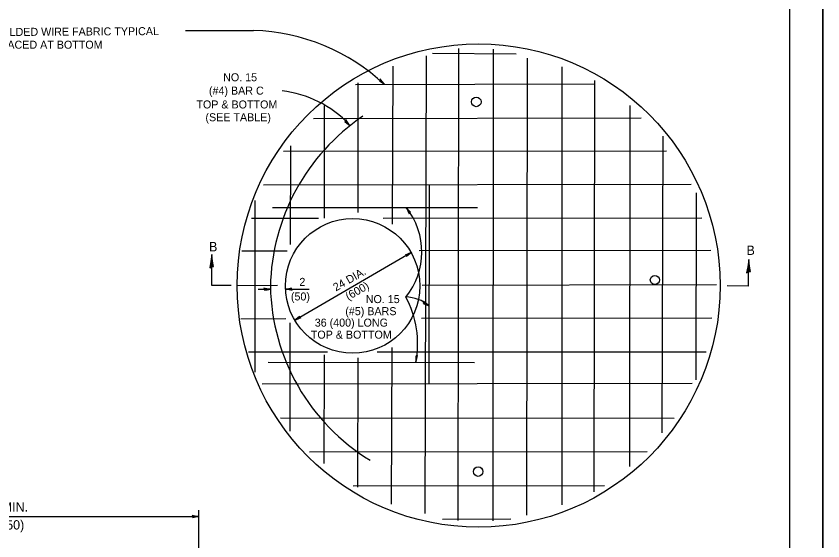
# Model space of a CAD drawing. Extents: x 785680 to 786360, y 1850395 to 1850835.
# Drawn here: x 786118.3 to 786360.1, y 1850492.1 to 1850649.3 of the extents above; entities that cross this region are included whole.
import ezdxf

# ---------------------------------------------------------------- set-up
doc = ezdxf.new("R2010")
doc.units = 0
for name, color, linetype in [('Design_EX_Roadway Dimensions', 7, 'Continuous'), ('Design_EX_Roadway Notes', 7, 'Continuous'), ('Level 48', 7, 'Continuous'), ('Sheets_50 Reference Boundary', 7, 'Continuous'), ('Sheets_General Details', 7, 'Continuous'), ('Sheets_Printer Plotting Border', 7, 'Continuous'), ('Topo_Building', 7, 'Continuous')]:
    doc.layers.add(name, color=color, linetype=linetype)

msp = doc.modelspace()

# ---------------------------------------------------------------- linework, layer by layer
at = {"layer": 'Design_EX_Roadway Dimensions'}
for p, q in [((786202.08, 1850558.38), (786236.51, 1850578.5)), ((786176.89, 1850568.64), (786176.89, 1850576.95)), ((786337.79, 1850568.44), (786337.79, 1850575.03)), ((786182.66, 1850568.63), (786176.89, 1850568.64)), ((786190.76, 1850567.48), (786194.51, 1850567.48)), ((786199.01, 1850567.48), (786206.07, 1850567.48)), ((786337.79, 1850568.44), (786331.34, 1850568.45)), ((786172.97, 1850484.33), (786172.97, 1850501.35)), ((786068.97, 1850499.39), (786172.97, 1850499.39))]:
    msp.add_line(p, q, dxfattribs=at)
for points in [[(786235.1, 1850577.57), (786235.29, 1850577.36), (786235.9, 1850577.85), (786236.7, 1850578.46), (786235.71, 1850578.06), (786234.81, 1850577.73), (786235.1, 1850577.57), (786235.26, 1850577.45), (786236.12, 1850578.13), (786234.99, 1850577.71), (786235.26, 1850577.6), (786235.67, 1850577.88), (786235.22, 1850577.7)], [(786176.84, 1850574.19), (786177.39, 1850574.32), (786177.15, 1850575.87), (786176.89, 1850577.87), (786176.6, 1850575.74), (786176.27, 1850573.87), (786176.84, 1850574.19), (786177.2, 1850574.36), (786176.89, 1850576.52), (786176.48, 1850574.16), (786176.94, 1850574.51), (786176.88, 1850575.5), (786176.73, 1850574.54)], [(786337.78, 1850572.69), (786338.32, 1850572.81), (786338.09, 1850574.36), (786337.83, 1850576.36), (786337.54, 1850574.23), (786337.21, 1850572.36), (786337.78, 1850572.69), (786338.14, 1850572.86), (786337.83, 1850575.02), (786337.41, 1850572.65), (786337.88, 1850573), (786337.81, 1850574), (786337.67, 1850573.04)], [(786192.67, 1850567.5), (786192.73, 1850567.23), (786193.5, 1850567.35), (786194.5, 1850567.48), (786193.44, 1850567.62), (786192.5, 1850567.79), (786192.67, 1850567.5), (786192.75, 1850567.32), (786193.83, 1850567.48), (786192.65, 1850567.69), (786192.82, 1850567.45), (786193.32, 1850567.49), (786192.84, 1850567.56)], [(786200.83, 1850567.5), (786200.77, 1850567.77), (786199.99, 1850567.65), (786198.99, 1850567.52), (786200.06, 1850567.38), (786200.99, 1850567.21), (786200.83, 1850567.5), (786200.75, 1850567.68), (786199.67, 1850567.52), (786200.85, 1850567.31), (786200.67, 1850567.55), (786200.18, 1850567.52), (786200.66, 1850567.44)], [(786203.35, 1850559.15), (786203.16, 1850559.35), (786202.56, 1850558.84), (786201.78, 1850558.2), (786202.76, 1850558.64), (786203.64, 1850559), (786203.35, 1850559.15), (786203.19, 1850559.26), (786202.35, 1850558.56), (786203.47, 1850559.01), (786203.19, 1850559.11), (786202.79, 1850558.82), (786203.23, 1850559.01)], [(786171.14, 1850499.41), (786171.2, 1850499.14), (786171.97, 1850499.26), (786172.97, 1850499.39), (786171.91, 1850499.53), (786170.97, 1850499.7), (786171.14, 1850499.41), (786171.22, 1850499.23), (786172.3, 1850499.39), (786171.12, 1850499.59), (786171.29, 1850499.36), (786171.79, 1850499.39), (786171.31, 1850499.47)]]:
    msp.add_lwpolyline(points, dxfattribs=at)
at = {"layer": 'Design_EX_Roadway Notes'}
msp.add_line((786169.01, 1850645.01), (786189.43, 1850645.01), dxfattribs=at)
for points in [[(786227.31, 1850630.15), (786227.17, 1850629.91), (786227.81, 1850629.46), (786228.63, 1850628.86), (786227.96, 1850629.7), (786227.39, 1850630.47), (786227.31, 1850630.15), (786227.25, 1850629.96), (786228.14, 1850629.33), (786227.43, 1850630.29), (786227.39, 1850630), (786227.78, 1850629.68), (786227.48, 1850630.07)], [(786216.96, 1850617.99), (786216.8, 1850617.77), (786217.4, 1850617.26), (786218.16, 1850616.6), (786217.56, 1850617.5), (786217.07, 1850618.3), (786216.96, 1850617.99), (786216.88, 1850617.81), (786217.71, 1850617.1), (786217.09, 1850618.13), (786217.03, 1850617.84), (786217.38, 1850617.49), (786217.12, 1850617.9)], [(786236.23, 1850590.41), (786236.42, 1850590.61), (786235.89, 1850591.19), (786235.22, 1850591.94), (786235.7, 1850590.98), (786236.08, 1850590.11), (786236.23, 1850590.41), (786236.33, 1850590.58), (786235.59, 1850591.39), (786236.09, 1850590.29), (786236.18, 1850590.57), (786235.88, 1850590.96), (786236.08, 1850590.52)], [(786240.39, 1850563.48), (786240.3, 1850563.21), (786241.03, 1850562.91), (786241.95, 1850562.5), (786241.11, 1850563.18), (786240.4, 1850563.81), (786240.39, 1850563.48), (786240.37, 1850563.28), (786241.37, 1850562.85), (786240.47, 1850563.64), (786240.5, 1850563.35), (786240.94, 1850563.12), (786240.57, 1850563.43)], [(786238.29, 1850547.5), (786238.01, 1850547.47), (786238.03, 1850546.68), (786238.03, 1850545.68), (786238.31, 1850546.72), (786238.59, 1850547.62), (786238.29, 1850547.5), (786238.1, 1850547.44), (786238.12, 1850546.34), (786238.47, 1850547.49), (786238.22, 1850547.35), (786238.19, 1850546.85), (786238.32, 1850547.31)]]:
    msp.add_lwpolyline(points, dxfattribs=at)
for centre, radius, start, end in [((786187.51, 1850584.85), 60.19, 46.9512, 88.1634), ((786194.24, 1850594.27), 32.83, 43.3627, 83.5072), ((786218.57, 1850578.64), 21.28, 320.6611, 38.6905), ((786209.2, 1850551.12), 29.4, 349.1146, 28.509), ((786234.78, 1850554), 11.16, 49.6121, 88.73)]:
    msp.add_arc(centre, radius, start, end, dxfattribs=at)
at = {"layer": 'Level 48'}
msp.add_lwpolyline([(785680.05, 1850834.92), (786360.05, 1850834.92), (786360.05, 1850394.92), (785680.05, 1850394.92)], close=True, dxfattribs=at)
at = {"layer": 'Sheets_50 Reference Boundary'}
msp.add_lwpolyline([(785720.05, 1850824.92), (786350.05, 1850824.92), (786350.05, 1850424.92), (785720.05, 1850424.92)], close=True, dxfattribs=at)
at = {"layer": 'Sheets_General Details'}
msp.add_line((786360.05, 1850394.92), (786360.05, 1850834.92), dxfattribs=at)
msp.add_lwpolyline([(785720.05, 1850824.92), (786350.05, 1850824.92), (786350.05, 1850404.92), (785720.05, 1850404.92)], close=True, dxfattribs=at)
at = {"layer": 'Sheets_Printer Plotting Border'}
msp.add_lwpolyline([(785680.05, 1850394.92), (786360.05, 1850394.92), (786360.05, 1850834.92), (785680.05, 1850834.92)], close=True, dxfattribs=at)
at = {"layer": 'Topo_Building'}
for p, q in [((786250.75, 1850498.2), (786250.99, 1850639.59)), ((786261.26, 1850639.38), (786261.09, 1850498.11)), ((786241.11, 1850637.42), (786240.76, 1850500.28)), ((786243.08, 1850638.17), (786268.13, 1850638.04)), ((786271.32, 1850499.84), (786271.53, 1850636.73)), ((786231.07, 1850586.95), (786231.22, 1850634.34)), ((786281.78, 1850634.06), (786281.86, 1850502.86)), ((786220.7, 1850629.3), (786220.67, 1850590.51)), ((786291.55, 1850506.76), (786291.71, 1850630.01)), ((786219.93, 1850628.84), (786291.54, 1850629.02)), ((786210.68, 1850588.73), (786210.72, 1850622.55)), ((786302.23, 1850622.56), (786302.09, 1850514.39)), ((786207.36, 1850618.67), (786305.61, 1850618.79)), ((786312.1, 1850613.33), (786311.75, 1850524.51)), ((786200.46, 1850610.43), (786200.38, 1850580.91)), ((786198.4, 1850608.81), (786313.22, 1850608.97)), ((786192.4, 1850598.77), (786320.59, 1850598.91)), ((786242.08, 1850598.79), (786241.99, 1850539.14)), ((786322.07, 1850596.33), (786322.02, 1850540.36)), ((786189.86, 1850542.62), (786189.91, 1850594.03)), ((786195.13, 1850591.97), (786256.51, 1850592.01)), ((786208.87, 1850588.65), (786188.76, 1850588.62)), ((786323.75, 1850588.8), (786228.24, 1850588.67)), ((786199.46, 1850578.89), (786185.95, 1850578.88)), ((786326.5, 1850579.06), (786239.07, 1850578.95)), ((786328.18, 1850568.75), (786239.96, 1850568.62)), ((786196.62, 1850568.55), (786184.46, 1850568.53)), ((786185.61, 1850558.66), (786199.1, 1850558.69)), ((786200.32, 1850557.46), (786200.24, 1850524.98)), ((786239.78, 1850558.77), (786326.74, 1850558.94)), ((786230.79, 1850503.08), (786230.95, 1850550)), ((786211.54, 1850548.59), (786187.86, 1850548.59)), ((786210.6, 1850515.24), (786210.64, 1850547.87)), ((786220.64, 1850546.98), (786220.61, 1850508.23)), ((786325.06, 1850548.62), (786226.46, 1850548.59)), ((786193.8, 1850545.62), (786255.64, 1850545.53)), ((786192.03, 1850539.13), (786320.89, 1850539.38)), ((786315.46, 1850528.77), (786197.53, 1850528.83)), ((786206.18, 1850518.75), (786307.4, 1850518.87)), ((786294.65, 1850508.58), (786219.3, 1850508.51)), ((786246.03, 1850498.64), (786266.54, 1850498.72))]:
    msp.add_line(p, q, dxfattribs=at)
for centre, radius in [((786256.88, 1850568.58), 72.38), ((786256.16, 1850623.61), 1.45), ((786219.11, 1850568.48), 20.16), ((786309.7, 1850570.27), 1.36), ((786256.74, 1850512.85), 1.42)]:
    msp.add_circle(centre, radius, dxfattribs=at)
for centre, radius, start, end in [((786257.53, 1850567.06), 63.08, 124.1122, 178.8582), ((786256.82, 1850569.49), 62.36, 181.0748, 238.6509)]:
    msp.add_arc(centre, radius, start, end, dxfattribs=at)

# ---------------------------------------------------------------- texts
at = {"layer": 'Design_EX_Roadway Dimensions'}
for s, height, p in [('B', 2.8, (786176.07, 1850578.83)), ('B', 2.8, (786337.16, 1850577.76)), ('2', 2.4, (786203.15, 1850568.48)), ('(50)', 2.4, (786200.61, 1850564.12)), ('98 MIN.', 2.8, (786108.73, 1850500.88)), ('(2450)', 2.8, (786109.86, 1850495.5))]:
    msp.add_text(s, height=height, dxfattribs=at).set_placement(p)
for s, rotation, p in [('24 DIA.', 29.8571, (786214.1, 1850566.79)), ('(600)', 29.8012, (786217.82, 1850564.08))]:
    msp.add_text(s, height=2.4, rotation=rotation, dxfattribs=at).set_placement(p)
at = {"layer": 'Design_EX_Roadway Notes'}
msp.add_text('WELDED WIRE FABRIC TYPICAL', height=2.4, rotation=0.3419, dxfattribs=at).set_placement((786111.13, 1850643.31))
for s, p in [('PLACED AT BOTTOM', (786111.71, 1850639.53)), ('NO. 15', (786180.3, 1850629.77)), ('(#4) BAR C', (786176.05, 1850625.77)), ('TOP & BOTTOM', (786172.29, 1850621.63)), ('(SEE TABLE)', (786175, 1850617.79)), ('NO. 15', (786223.05, 1850563.33)), ('(#5) BARS', (786216.91, 1850559.71)), ('36 (400) LONG', (786207.76, 1850556.28)), ('TOP & BOTTOM', (786206.58, 1850552.68))]:
    msp.add_text(s, height=2.4, dxfattribs=at).set_placement(p)

doc.saveas('drawing.dxf')
